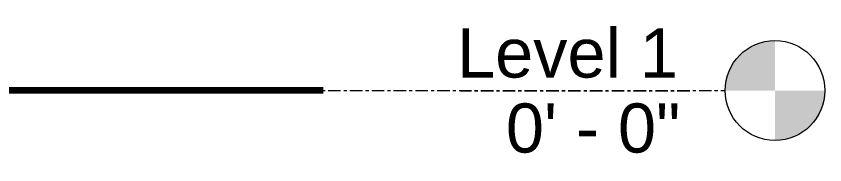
# Model space of a CAD drawing. Header units: inches. Extents: x 22745 to 23305, y -59 to 309.
# Drawn here: x 22814.29 to 22846.73, y -2.98 to 2.98 of the extents above; entities that cross this region are included whole.
import ezdxf

# ---------------------------------------------------------------- set-up
doc = ezdxf.new("R2010")
doc.units = ezdxf.units.IN
doc.header["$MEASUREMENT"] = 0
doc.linetypes.add('Grid Line 1_2_', pattern=[0.875, 0.5, -0.125, 0.125, -0.125])
doc.linetypes.add('Grid Line 1_2__2_', pattern=[0.875, 0.5, -0.125, 0.125, -0.125])
doc.layers.add('A-FLOR-LEVL', color=51, linetype='Continuous', lineweight=9)
doc.layers.add('C-TOPO', color=7, linetype='Continuous', lineweight=9)
doc.styles.add('Arial', font='arial.ttf', dxfattribs={"height": 1.967066})

# ---------------------------------------------------------------- blocks, each defined once
blk = doc.blocks.new('Level - Level Head - Circle-2773-Section 7 - Callout 1')
at = {"layer": 'A-FLOR-LEVL'}
h = blk.add_hatch(color=256, dxfattribs=at)
edge = h.paths.add_edge_path(flags=0)
edge.add_line((22844.728, 0), (22842.728, 0))
edge.add_arc((22844.728, 0), 2, 90, 180, ccw=False)
edge.add_line((22844.728, 2), (22844.728, 0))
h = blk.add_hatch(color=256, dxfattribs=at)
edge = h.paths.add_edge_path(flags=0)
edge.add_line((22844.728, -2), (22844.728, 0))
edge.add_line((22844.728, 0), (22846.728, 0))
edge.add_arc((22844.728, 0), 2, 270, 360, ccw=False)
at = {"layer": 'A-FLOR-LEVL', "color": 250}
blk.add_circle((22844.728, 0), 2, dxfattribs=at)
blk = doc.blocks.new('Locker Rooms and Restrooms_rvt-1-Section 7 - Callout 1')
at = {"color": 170, "lineweight": 5}
blk.add_blockref('Level - Level Head - Circle-2773-Section 7 - Callout 1', (0, 0), dxfattribs=at)
at = {"layer": 'A-FLOR-LEVL', "insert": (22840.836, 2.486), "char_height": 1.9671, "width": 10.584, "attachment_point": 3, "line_spacing_factor": 0.938532, "style": 'Arial', "bg_fill": 3, "box_fill_scale": 1.25, "bg_fill_color": 0, "bg_fill_transparency": 0}
blk.add_mtext('Level 1', dxfattribs=at)
at = {"layer": 'A-FLOR-LEVL', "insert": (22840.934, -0.519), "char_height": 1.9671, "width": 8.328, "attachment_point": 3, "line_spacing_factor": 0.938532, "style": 'Arial', "bg_fill": 3, "box_fill_scale": 1.25, "bg_fill_color": 0, "bg_fill_transparency": 0}
blk.add_mtext('0\' - 0"', dxfattribs=at)
at = {"layer": 'A-FLOR-LEVL', "linetype": 'Grid Line 1_2__2_'}
blk.add_line((22744.557, 0), (22842.728, 0), dxfattribs=at)
blk = doc.blocks.new('Level - Level Head - Circle-15001-Section 7 - Callout 1')
at = {"layer": 'A-FLOR-LEVL'}
h = blk.add_hatch(color=256, dxfattribs=at)
edge = h.paths.add_edge_path(flags=0)
edge.add_line((22844.728, 0), (22842.728, 0))
edge.add_arc((22844.728, 0), 2, 90, 180, ccw=False)
edge.add_line((22844.728, 2), (22844.728, 0))
h = blk.add_hatch(color=256, dxfattribs=at)
edge = h.paths.add_edge_path(flags=0)
edge.add_line((22844.728, -2), (22844.728, 0))
edge.add_line((22844.728, 0), (22846.728, 0))
edge.add_arc((22844.728, 0), 2, 270, 360, ccw=False)
blk.add_circle((22844.728, 0), 2, dxfattribs=at)

msp = doc.modelspace()

# ---------------------------------------------------------------- linework, layer by layer
at = {"layer": 'C-TOPO', "lineweight": 90}
msp.add_line((22826.60524, 0), (22798.80281, 0), dxfattribs=at)
at = {"layer": 'C-TOPO'}
msp.add_line((22826.60524, 0), (22798.80281, 0), dxfattribs=at)

# ---------------------------------------------------------------- block references
at = {"layer": 'A-FLOR-LEVL'}
msp.add_blockref('Level - Level Head - Circle-15001-Section 7 - Callout 1', (0, 0), dxfattribs=at)

# ---------------------------------------------------------------- texts
at = {"layer": 'A-FLOR-LEVL', "insert": (22840.83628, 2.48644), "char_height": 1.967066, "width": 10.584, "attachment_point": 3, "line_spacing_factor": 0.938532, "style": 'Arial', "bg_fill": 3, "box_fill_scale": 1.25, "bg_fill_color": 0, "bg_fill_transparency": 0}
msp.add_mtext('Level 1', dxfattribs=at)

# ---------------------------------------------------------------- next in the draw order: texts
at = {"layer": 'A-FLOR-LEVL', "insert": (22840.93427, -0.51877), "char_height": 1.967066, "width": 8.328, "attachment_point": 3, "line_spacing_factor": 0.938532, "style": 'Arial', "bg_fill": 3, "box_fill_scale": 1.25, "bg_fill_color": 0, "bg_fill_transparency": 0}
msp.add_mtext('0\' - 0"', dxfattribs=at)

# ---------------------------------------------------------------- next in the draw order: linework, layer by layer
at = {"layer": 'A-FLOR-LEVL', "linetype": 'Grid Line 1_2_'}
msp.add_line((22744.55689, 0), (22842.72798, 0), dxfattribs=at)

# ---------------------------------------------------------------- next in the draw order: block references
at = {"lineweight": 5}
msp.add_blockref('Locker Rooms and Restrooms_rvt-1-Section 7 - Callout 1', (0, 0), dxfattribs=at)

doc.saveas('drawing.dxf')
